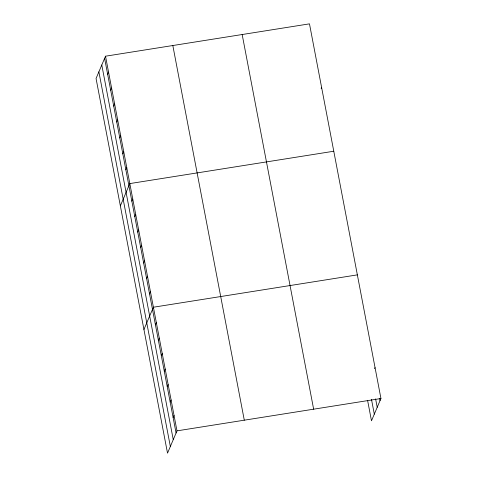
<?xml version="1.0" encoding="UTF-8"?>
<svg xmlns="http://www.w3.org/2000/svg" width="477" height="477" viewBox="0 0 477 477"><rect width="100%" height="100%" fill="white"/><g stroke="black" fill="none" stroke-linecap="round" stroke-linejoin="round"><path stroke-width="0.72" d="M105.518 56.203L96.056 78.49L167.522 453.15L176.985 430.862L105.518 56.203L309.478 23.85L380.944 398.51L371.482 420.797L367.6 400.43M107.641 74.269L108.553 72.122M110.682 90.195L111.588 88.048M113.717 106.115L114.629 103.968M116.758 122.04L117.664 119.894M119.793 137.96L120.705 135.814M122.827 153.886L123.74 151.74M125.868 169.806L126.781 167.66M120.353 205.873L129.816 183.585L333.775 151.233M131.855 201.187L132.761 199.04M134.8 216.641L135.712 214.495M137.752 232.096L138.658 229.95M140.697 247.551L141.609 245.405M143.643 263.006L144.555 260.859M146.594 278.461L147.506 276.314M149.54 293.915L150.452 291.769M143.941 329.512L153.403 307.224L357.362 274.871M155.436 324.825L156.349 322.679M158.388 340.28L159.294 338.133M161.333 355.735L162.246 353.588M164.285 371.189L165.191 369.043M167.23 386.644L168.142 384.498M170.176 402.099L171.088 399.953M173.127 417.554L174.039 415.407M321.17 88.615L321.623 87.541M374.594 368.673L375.047 367.6M176.985 430.862L380.944 398.51M379.632 398.551L380.032 400.656M375.602 398.873L377.212 407.304M371.494 399.398L374.308 414.155M242.167 34.523L313.639 409.188M172.823 45.524L244.29 420.183M104.606 58.349L176.073 433.009M101.786 64.991L173.252 439.657M98.876 71.842L170.349 446.502"/></g></svg>
